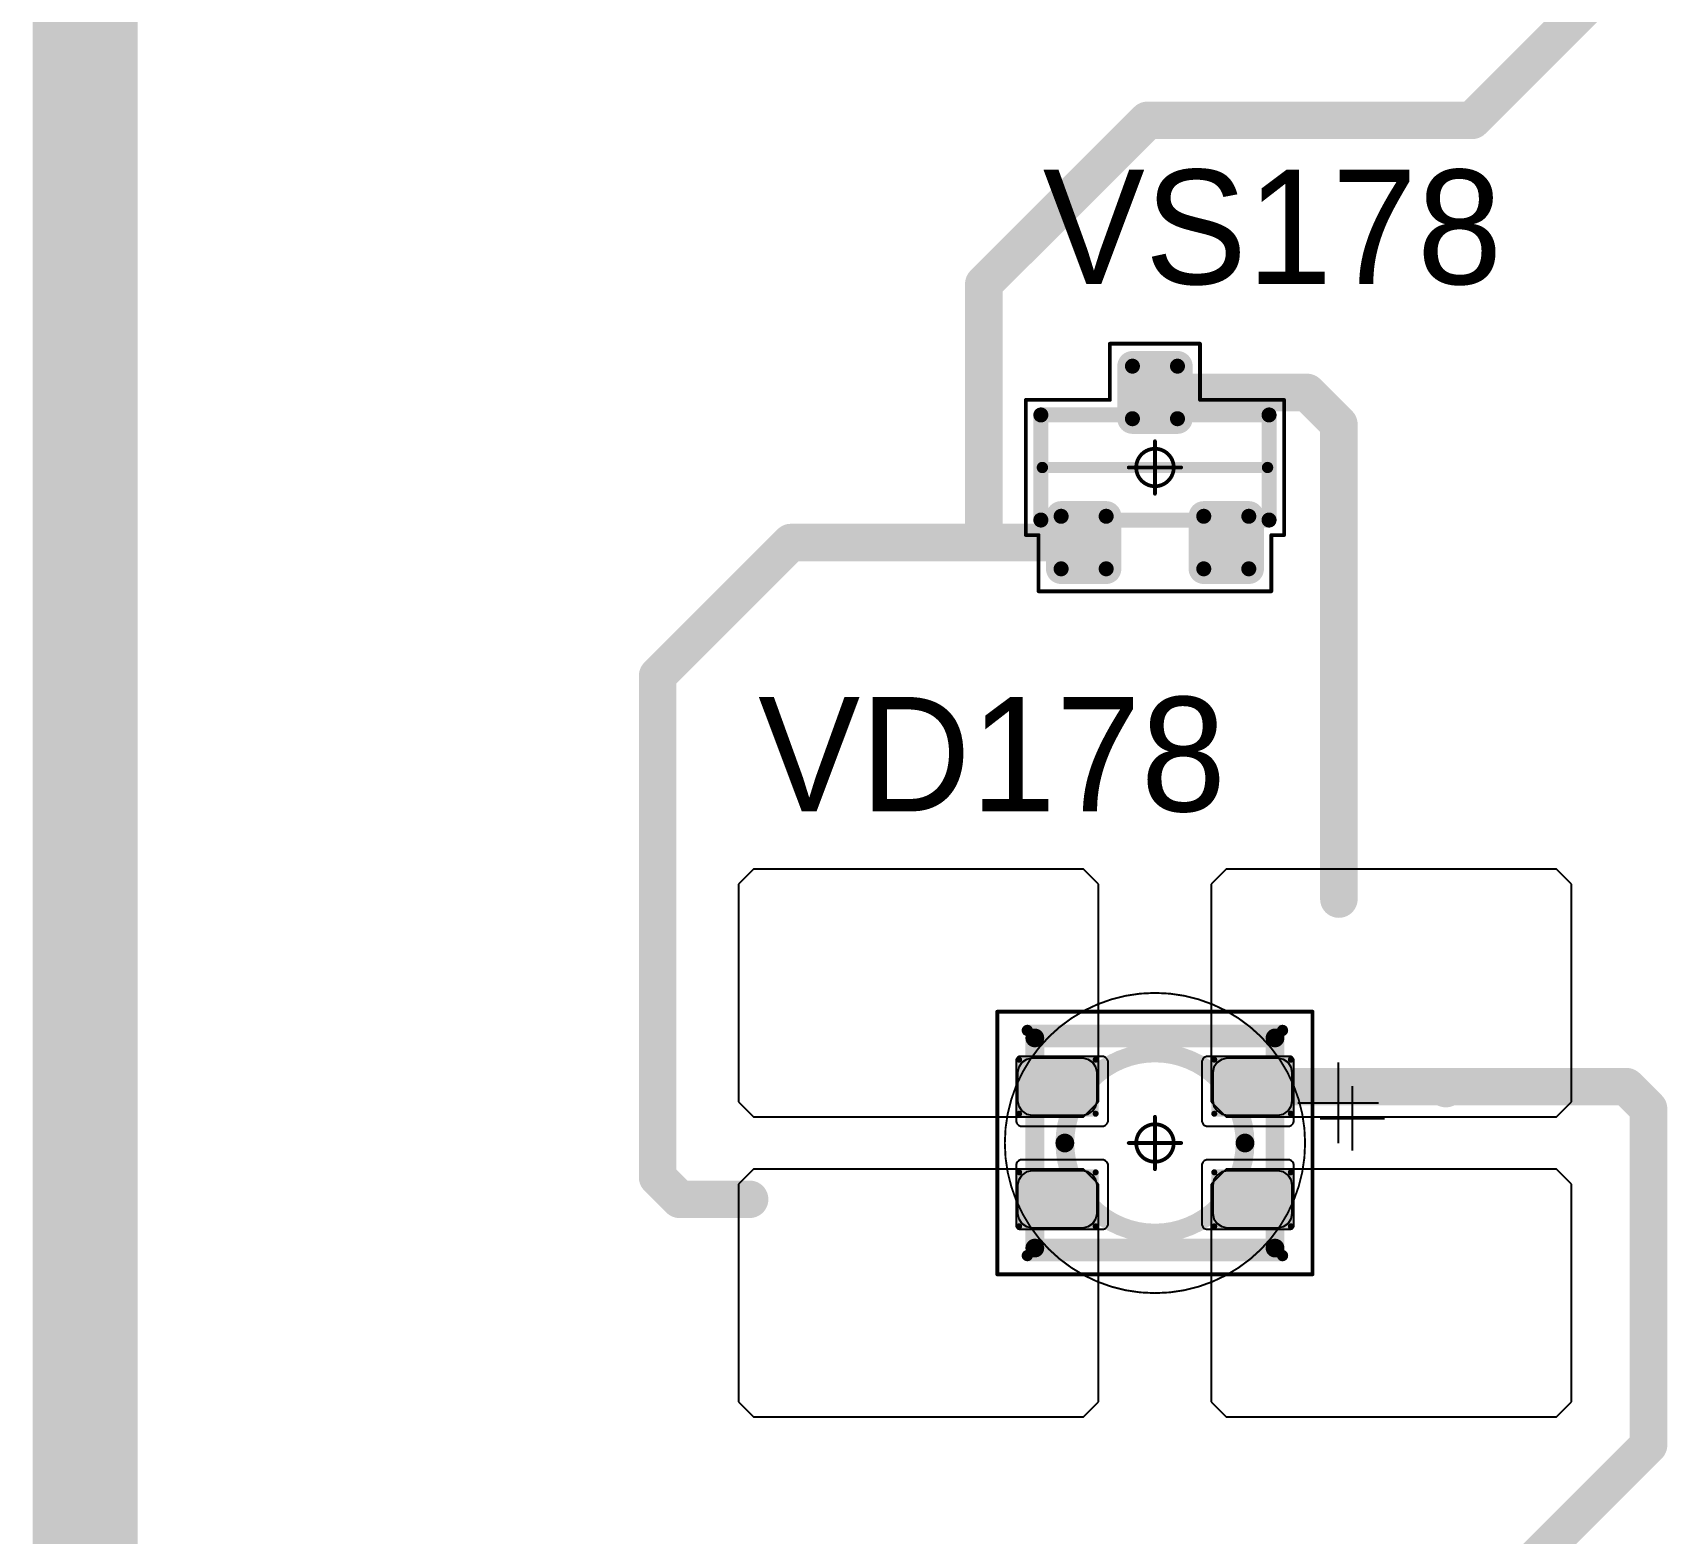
# Model space of a CAD drawing. Header units: millimetres. Extents: x 0 to 400, y 0 to 511.
# Drawn here: x 325.05 to 346.83, y 316.3 to 336.29 of the extents above; entities that cross this region are included whole.
import ezdxf

# ---------------------------------------------------------------- set-up
doc = ezdxf.new("R2010")
doc.units = ezdxf.units.MM
for name, color, linetype in [('Mechanical13', 56, 'Continuous'), ('Mechanical15', 56, 'Continuous'), ('Mechanical2', 216, 'Continuous'), ('TopLayer', 1, 'Continuous'), ('TopOverlay', 2, 'Continuous'), ('TopPaste', 8, 'Continuous'), ('TopSolder', 216, 'Continuous')]:
    doc.layers.add(name, color=color, linetype=linetype)

# ---------------------------------------------------------------- blocks, each defined once
blk = doc.blocks.new('SOT23_419')
at = {"layer": 'Mechanical13', "const_width": 0.2}
for points in [[(-0.7, 1.52), (0.7, 1.52)], [(-0.7, 1.52), (-0.7, -1.52)], [(0.7, 1.52), (0.7, -1.52)], [(-0.7, -1.52), (0.7, -1.52)]]:
    blk.add_lwpolyline(points, dxfattribs=at)
at = {"layer": 'Mechanical13', "const_width": 0.1}
for points in [[(-0.75, 1.52, 1), (-0.65, 1.52, 1)], [(-0.75, 1.52, 1), (-0.65, 1.52, 1)], [(0.65, 1.52, 1), (0.75, 1.52, 1)], [(0.65, 1.52, 1), (0.75, 1.52, 1)], [(-0.75, -1.52, 1), (-0.65, -1.52, 1)], [(-0.75, -1.52, 1), (-0.65, -1.52, 1)], [(0.65, -1.52, 1), (0.75, -1.52, 1)], [(0.65, -1.52, 1), (0.75, -1.52, 1)]]:
    blk.add_lwpolyline(points, format="xyb", close=True, dxfattribs=at)
at = {"layer": 'Mechanical15', "const_width": 0.05}
for points in [[(-0.9, 1.72), (-0.9, 1.55)], [(-0.9, 1.72), (0.9, 1.72)], [(0.9, 1.72), (0.9, 0.6)], [(-1.65, 1.55), (-1.65, -1.55)], [(-1.65, 1.55), (-0.9, 1.55)], [(0.9, 0.6), (1.65, 0.6)], [(1.65, 0.6), (1.65, -0.6)], [(0, 0.35), (0, -0.35)], [(-0.35, 0), (0.35, 0)], [(0.9, -0.6), (1.65, -0.6)], [(0.9, -0.6), (0.9, -1.72)], [(-1.65, -1.55), (-0.9, -1.55)], [(-0.9, -1.55), (-0.9, -1.72)], [(-0.9, -1.72), (0.9, -1.72)]]:
    blk.add_lwpolyline(points, dxfattribs=at)
at = {"layer": 'Mechanical15'}
for points, const_width in [([(-0.913, 1.72, 1), (-0.888, 1.72, 1)], 0.025), ([(-0.913, 1.72, 1), (-0.888, 1.72, 1)], 0.025), ([(0.888, 1.72, 1), (0.913, 1.72, 1)], 0.025), ([(0.888, 1.72, 1), (0.913, 1.72, 1)], 0.025), ([(-1.662, 1.55, 1), (-1.637, 1.55, 1)], 0.025), ([(-1.662, 1.55, 1), (-1.637, 1.55, 1)], 0.025), ([(-0.913, 1.55, 1), (-0.888, 1.55, 1)], 0.025), ([(-0.913, 1.55, 1), (-0.888, 1.55, 1)], 0.025), ([(0.888, 0.6, 1), (0.913, 0.6, 1)], 0.025), ([(0.888, 0.6, 1), (0.913, 0.6, 1)], 0.025), ([(1.637, 0.6, 1), (1.662, 0.6, 1)], 0.025), ([(1.637, 0.6, 1), (1.662, 0.6, 1)], 0.025), ([(0.25, 0, 1), (-0.25, 0, 1)], 0.05), ([(-0.012, 0.35, 1), (0.012, 0.35, 1)], 0.025), ([(-0.362, 0, 1), (-0.337, 0, 1)], 0.025), ([(-0.262, 0, 1), (-0.238, 0, 1)], 0.025), ([(0.238, 0, 1), (0.262, 0, 1)], 0.025), ([(0.337, 0, 1), (0.362, 0, 1)], 0.025), ([(-0.012, -0.35, 1), (0.012, -0.35, 1)], 0.025), ([(0.888, -0.6, 1), (0.913, -0.6, 1)], 0.025), ([(0.888, -0.6, 1), (0.913, -0.6, 1)], 0.025), ([(1.637, -0.6, 1), (1.662, -0.6, 1)], 0.025), ([(1.637, -0.6, 1), (1.662, -0.6, 1)], 0.025), ([(-1.662, -1.55, 1), (-1.637, -1.55, 1)], 0.025), ([(-1.662, -1.55, 1), (-1.637, -1.55, 1)], 0.025), ([(-0.913, -1.55, 1), (-0.888, -1.55, 1)], 0.025), ([(-0.913, -1.55, 1), (-0.888, -1.55, 1)], 0.025), ([(-0.913, -1.72, 1), (-0.888, -1.72, 1)], 0.025), ([(-0.913, -1.72, 1), (-0.888, -1.72, 1)], 0.025), ([(0.888, -1.72, 1), (0.913, -1.72, 1)], 0.025), ([(0.888, -1.72, 1), (0.913, -1.72, 1)], 0.025)]:
    blk.add_lwpolyline(points, format="xyb", close=True, dxfattribs=dict(at, const_width=const_width))
at = {"layer": 'TopLayer', "const_width": 0.1}
for points in [[(-1.4, 1.25, 1), (-1.3, 1.25, 1)], [(-0.7, 1.25, 1), (-0.6, 1.25, 1)], [(-1.4, 0.65, 1), (-1.3, 0.65, 1)], [(-0.7, 0.65, 1), (-0.6, 0.65, 1)], [(0.6, 0.3, 1), (0.7, 0.3, 1)], [(1.3, 0.3, 1), (1.4, 0.3, 1)], [(0.6, -0.3, 1), (0.7, -0.3, 1)], [(1.3, -0.3, 1), (1.4, -0.3, 1)], [(-1.4, -0.65, 1), (-1.3, -0.65, 1)], [(-0.7, -0.65, 1), (-0.6, -0.65, 1)], [(-1.4, -1.25, 1), (-1.3, -1.25, 1)], [(-0.7, -1.25, 1), (-0.6, -1.25, 1)]]:
    blk.add_lwpolyline(points, format="xyb", close=True, dxfattribs=at)
at = {"layer": 'TopLayer'}
for points in [[(-1.35, 1.35), (-1.35, 0.55), (-0.65, 1.35), (-0.65, 0.55)], [(-1.45, 1.25), (-1.45, 0.65), (-0.55, 1.25), (-0.55, 0.65)], [(0.55, 0.3), (0.55, -0.3), (1.45, 0.3), (1.45, -0.3)], [(0.65, 0.4), (0.65, -0.4), (1.35, 0.4), (1.35, -0.4)], [(-1.45, -0.65), (-1.45, -1.25), (-0.55, -0.65), (-0.55, -1.25)], [(-1.35, -0.55), (-1.35, -1.35), (-0.65, -0.55), (-0.65, -1.35)]]:
    blk.add_solid(points, dxfattribs=at)
at = {"layer": 'TopOverlay', "const_width": 0.15}
blk.add_lwpolyline([(0, 1.5), (0, -1.5)], dxfattribs=at)
at = {"layer": 'TopOverlay', "const_width": 0.075}
for points in [[(-0.038, 1.5, 1), (0.038, 1.5, 1)], [(-0.038, -1.5, 1), (0.038, -1.5, 1)]]:
    blk.add_lwpolyline(points, format="xyb", close=True, dxfattribs=at)
at = {"layer": 'TopPaste', "const_width": 0.075}
for points in [[(-1.387, 1.25, 1), (-1.313, 1.25, 1)], [(-0.687, 1.25, 1), (-0.613, 1.25, 1)], [(-1.387, 0.65, 1), (-1.313, 0.65, 1)], [(-0.687, 0.65, 1), (-0.613, 0.65, 1)], [(0.613, 0.3, 1), (0.687, 0.3, 1)], [(1.313, 0.3, 1), (1.387, 0.3, 1)], [(0.613, -0.3, 1), (0.687, -0.3, 1)], [(1.313, -0.3, 1), (1.387, -0.3, 1)], [(-1.387, -0.65, 1), (-1.313, -0.65, 1)], [(-0.687, -0.65, 1), (-0.613, -0.65, 1)], [(-1.387, -1.25, 1), (-1.313, -1.25, 1)], [(-0.687, -1.25, 1), (-0.613, -1.25, 1)]]:
    blk.add_lwpolyline(points, format="xyb", close=True, dxfattribs=at)
at = {"layer": 'TopPaste'}
for points in [[(-1.35, 1.325), (-1.35, 0.575), (-0.65, 1.325), (-0.65, 0.575)], [(-1.425, 1.25), (-1.425, 0.65), (-0.575, 1.25), (-0.575, 0.65)], [(0.575, 0.3), (0.575, -0.3), (1.425, 0.3), (1.425, -0.3)], [(0.65, 0.375), (0.65, -0.375), (1.35, 0.375), (1.35, -0.375)], [(-1.425, -0.65), (-1.425, -1.25), (-0.575, -0.65), (-0.575, -1.25)], [(-1.35, -0.575), (-1.35, -1.325), (-0.65, -0.575), (-0.65, -1.325)]]:
    blk.add_solid(points, dxfattribs=at)
at = {"layer": 'TopSolder', "const_width": 0.202}
for points in [[(-1.451, 1.25, 1), (-1.249, 1.25, 1)], [(-0.751, 1.25, 1), (-0.549, 1.25, 1)], [(-1.451, 0.65, 1), (-1.249, 0.65, 1)], [(-0.751, 0.65, 1), (-0.549, 0.65, 1)], [(0.549, 0.3, 1), (0.751, 0.3, 1)], [(1.249, 0.3, 1), (1.451, 0.3, 1)], [(0.549, -0.3, 1), (0.751, -0.3, 1)], [(1.249, -0.3, 1), (1.451, -0.3, 1)], [(-1.451, -0.65, 1), (-1.249, -0.65, 1)], [(-0.751, -0.65, 1), (-0.549, -0.65, 1)], [(-1.451, -1.25, 1), (-1.249, -1.25, 1)], [(-0.751, -1.25, 1), (-0.549, -1.25, 1)]]:
    blk.add_lwpolyline(points, format="xyb", close=True, dxfattribs=at)
at = {"layer": 'TopSolder'}
for points in [[(-1.35, 1.452), (-1.35, 0.448), (-0.65, 1.452), (-0.65, 0.448)], [(-1.552, 1.25), (-1.552, 0.65), (-0.448, 1.25), (-0.448, 0.65)], [(0.65, 0.502), (0.65, -0.502), (1.35, 0.502), (1.35, -0.502)], [(0.448, 0.3), (0.448, -0.3), (1.552, 0.3), (1.552, -0.3)], [(-1.552, -0.65), (-1.552, -1.25), (-0.448, -0.65), (-0.448, -1.25)], [(-1.35, -0.448), (-1.35, -1.452), (-0.65, -0.448), (-0.65, -1.452)]]:
    blk.add_solid(points, dxfattribs=at)
blk = doc.blocks.new('E65F_623')
at = {"layer": 'Mechanical13'}
for p, q in [((2.441, 1.071), (2.441, 0)), ((1.905, 0.536), (2.976, 0.536))]:
    blk.add_line(p, q, dxfattribs=at)
at = {"layer": 'Mechanical13', "const_width": 0.25}
for points in [[(-1.6, -1.4), (-1.6, 1.4)], [(-1.6, 1.4), (1.6, 1.4)], [(1.6, -1.4), (1.6, 1.4)], [(-1.6, -1.4), (1.6, -1.4)]]:
    blk.add_lwpolyline(points, dxfattribs=at)
at = {"layer": 'Mechanical13'}
for points, const_width in [([(-1.663, 1.4, 1), (-1.538, 1.4, 1)], 0.125), ([(-1.663, 1.4, 1), (-1.538, 1.4, 1)], 0.125), ([(1.537, 1.4, 1), (1.662, 1.4, 1)], 0.125), ([(1.537, 1.4, 1), (1.662, 1.4, 1)], 0.125), ([(1.2, 0, 1), (-1.2, 0, 1)], 0.25), ([(-1.263, 0, 1), (-1.138, 0, 1)], 0.125), ([(1.137, 0, 1), (1.262, 0, 1)], 0.125), ([(-1.663, -1.4, 1), (-1.538, -1.4, 1)], 0.125), ([(-1.663, -1.4, 1), (-1.538, -1.4, 1)], 0.125), ([(1.537, -1.4, 1), (1.662, -1.4, 1)], 0.125), ([(1.537, -1.4, 1), (1.662, -1.4, 1)], 0.125)]:
    blk.add_lwpolyline(points, format="xyb", close=True, dxfattribs=dict(at, const_width=const_width))
at = {"layer": 'Mechanical15', "const_width": 0.05}
for points in [[(-2.1, 1.75), (2.1, 1.75)], [(-2.1, -1.75), (-2.1, 1.75)], [(2.1, -1.75), (2.1, 1.75)], [(0, -0.35), (0, 0.35)], [(0, -0.35), (0, 0.35)], [(-0.35, 0), (0.35, 0)], [(-0.35, 0), (0.35, 0)], [(-2.1, -1.75), (2.1, -1.75)]]:
    blk.add_lwpolyline(points, dxfattribs=at)
at = {"layer": 'Mechanical15'}
for points, const_width in [([(-2.113, 1.75, 1), (-2.088, 1.75, 1)], 0.025), ([(-2.113, 1.75, 1), (-2.088, 1.75, 1)], 0.025), ([(2.087, 1.75, 1), (2.112, 1.75, 1)], 0.025), ([(2.087, 1.75, 1), (2.112, 1.75, 1)], 0.025), ([(0.25, 0, 1), (-0.25, 0, 1)], 0.05), ([(0.25, 0, 1), (-0.25, 0, 1)], 0.05), ([(-0.013, 0.35, 1), (0.012, 0.35, 1)], 0.025), ([(-0.013, 0.35, 1), (0.012, 0.35, 1)], 0.025), ([(-0.363, 0, 1), (-0.338, 0, 1)], 0.025), ([(-0.363, 0, 1), (-0.338, 0, 1)], 0.025), ([(-0.263, 0, 1), (-0.238, 0, 1)], 0.025), ([(-0.263, 0, 1), (-0.238, 0, 1)], 0.025), ([(0.237, 0, 1), (0.262, 0, 1)], 0.025), ([(0.237, 0, 1), (0.262, 0, 1)], 0.025), ([(0.337, 0, 1), (0.362, 0, 1)], 0.025), ([(0.337, 0, 1), (0.362, 0, 1)], 0.025), ([(-0.013, -0.35, 1), (0.012, -0.35, 1)], 0.025), ([(-0.013, -0.35, 1), (0.012, -0.35, 1)], 0.025), ([(-2.113, -1.75, 1), (-2.088, -1.75, 1)], 0.025), ([(-2.113, -1.75, 1), (-2.088, -1.75, 1)], 0.025), ([(2.087, -1.75, 1), (2.112, -1.75, 1)], 0.025), ([(2.087, -1.75, 1), (2.112, -1.75, 1)], 0.025)]:
    blk.add_lwpolyline(points, format="xyb", close=True, dxfattribs=dict(at, const_width=const_width))
at = {"layer": 'TopLayer'}
for p, q in [((-5.35, 3.65), (-5.55, 3.45)), ((-0.95, 3.65), (-5.35, 3.65)), ((-5.35, 3.65), (-5.35, 3.65)), ((-0.75, 3.45), (-0.95, 3.65)), ((0.95, 3.65), (0.75, 3.45)), ((5.35, 3.65), (0.95, 3.65)), ((0.95, 3.65), (0.95, 3.65)), ((5.55, 3.45), (5.35, 3.65)), ((-5.55, 3.45), (-5.55, 3.45)), ((-5.55, 3.45), (-5.55, 0.55)), ((-0.75, 0.55), (-0.75, 3.45)), ((0.75, 3.45), (0.75, 3.45)), ((0.75, 3.45), (0.75, 0.55)), ((5.55, 0.55), (5.55, 3.45)), ((-5.55, 0.55), (-5.35, 0.35)), ((-0.95, 0.35), (-0.75, 0.55)), ((0.75, 0.55), (0.95, 0.35)), ((5.35, 0.35), (5.55, 0.55)), ((-5.35, 0.35), (-0.95, 0.35)), ((0.95, 0.35), (5.35, 0.35)), ((-5.35, -0.35), (-5.55, -0.55)), ((-0.95, -0.35), (-5.35, -0.35)), ((-5.35, -0.35), (-5.35, -0.35)), ((-0.75, -0.55), (-0.95, -0.35)), ((0.95, -0.35), (0.75, -0.55)), ((5.35, -0.35), (0.95, -0.35)), ((0.95, -0.35), (0.95, -0.35)), ((5.55, -0.55), (5.35, -0.35)), ((-5.55, -0.55), (-5.55, -0.55)), ((-5.55, -0.55), (-5.55, -3.45)), ((-0.75, -3.45), (-0.75, -0.55)), ((0.75, -0.55), (0.75, -0.55)), ((0.75, -0.55), (0.75, -3.45)), ((5.55, -3.45), (5.55, -0.55)), ((-5.55, -3.45), (-5.35, -3.65)), ((-0.95, -3.65), (-0.75, -3.45)), ((0.75, -3.45), (0.95, -3.65)), ((5.35, -3.65), (5.55, -3.45)), ((-5.35, -3.65), (-0.95, -3.65)), ((0.95, -3.65), (5.35, -3.65))]:
    blk.add_line(p, q, dxfattribs=at)
at = {"layer": 'TopLayer', "const_width": 0.04}
for points in [[(-1.83, 1.11, 1), (-1.79, 1.11, 1)], [(-0.81, 1.11, 1), (-0.77, 1.11, 1)], [(0.77, 1.11, 1), (0.81, 1.11, 1)], [(1.79, 1.11, 1), (1.83, 1.11, 1)], [(-1.83, 0.39, 1), (-1.79, 0.39, 1)], [(-0.81, 0.39, 1), (-0.77, 0.39, 1)], [(0.77, 0.39, 1), (0.81, 0.39, 1)], [(1.79, 0.39, 1), (1.83, 0.39, 1)], [(-1.83, -0.39, 1), (-1.79, -0.39, 1)], [(-0.81, -0.39, 1), (-0.77, -0.39, 1)], [(0.77, -0.39, 1), (0.81, -0.39, 1)], [(1.79, -0.39, 1), (1.83, -0.39, 1)], [(-1.83, -1.11, 1), (-1.79, -1.11, 1)], [(-0.81, -1.11, 1), (-0.77, -1.11, 1)], [(0.77, -1.11, 1), (0.81, -1.11, 1)], [(1.79, -1.11, 1), (1.83, -1.11, 1)]]:
    blk.add_lwpolyline(points, format="xyb", close=True, dxfattribs=at)
at = {"layer": 'TopLayer'}
for points in [[(-1.85, 1.11), (-1.85, 0.39), (-0.75, 1.11), (-0.75, 0.39)], [(-1.81, 1.15), (-1.81, 0.35), (-0.79, 1.15), (-0.79, 0.35)], [(0.75, 1.11), (0.75, 0.39), (1.85, 1.11), (1.85, 0.39)], [(0.79, 1.15), (0.79, 0.35), (1.81, 1.15), (1.81, 0.35)], [(-1.85, -0.39), (-1.85, -1.11), (-0.75, -0.39), (-0.75, -1.11)], [(-1.81, -0.35), (-1.81, -1.15), (-0.79, -0.35), (-0.79, -1.15)], [(0.75, -0.39), (0.75, -1.11), (1.85, -0.39), (1.85, -1.11)], [(0.79, -0.35), (0.79, -1.15), (1.81, -0.35), (1.81, -1.15)]]:
    blk.add_solid(points, dxfattribs=at)
at = {"layer": 'TopOverlay'}
for p, q in [((2.628, 0.757), (2.628, -0.1)), ((2.2, 0.328), (3.057, 0.328))]:
    blk.add_line(p, q, dxfattribs=at)
at = {"layer": 'TopOverlay', "const_width": 0.15}
for points in [[(-1.7, 1.5), (1.7, 1.5)], [(-1.7, -1.5), (1.7, -1.5)]]:
    blk.add_lwpolyline(points, dxfattribs=at)
at = {"layer": 'TopOverlay', "const_width": 0.075}
for points in [[(-1.738, 1.5, 1), (-1.663, 1.5, 1)], [(1.662, 1.5, 1), (1.737, 1.5, 1)], [(-1.738, -1.5, 1), (-1.663, -1.5, 1)], [(1.662, -1.5, 1), (1.737, -1.5, 1)]]:
    blk.add_lwpolyline(points, format="xyb", close=True, dxfattribs=at)
at = {"layer": 'TopPaste'}
for p, q in [((-1.711, 1.114), (-1.773, 1.073)), ((-1.638, 1.129), (-1.711, 1.114)), ((-0.963, 1.129), (-1.638, 1.129)), ((-0.889, 1.114), (-0.963, 1.129)), ((-0.827, 1.073), (-0.889, 1.114)), ((0.889, 1.114), (0.827, 1.073)), ((0.962, 1.129), (0.889, 1.114)), ((1.637, 1.129), (0.962, 1.129)), ((1.711, 1.114), (1.637, 1.129)), ((1.773, 1.073), (1.711, 1.114)), ((-1.814, 1.011), (-1.829, 0.938)), ((-1.829, 0.938), (-1.829, 0.563)), ((-1.773, 1.073), (-1.814, 1.011)), ((-0.786, 1.011), (-0.827, 1.073)), ((-0.771, 0.938), (-0.786, 1.011)), ((-0.771, 0.563), (-0.771, 0.938)), ((0.786, 1.011), (0.771, 0.938)), ((0.771, 0.938), (0.771, 0.563)), ((0.827, 1.073), (0.786, 1.011)), ((1.814, 1.011), (1.773, 1.073)), ((1.829, 0.938), (1.814, 1.011)), ((1.829, 0.563), (1.829, 0.938)), ((-1.829, 0.563), (-1.814, 0.489)), ((-1.814, 0.489), (-1.773, 0.427)), ((-0.827, 0.427), (-0.786, 0.489)), ((-0.786, 0.489), (-0.771, 0.563)), ((0.771, 0.563), (0.786, 0.489)), ((0.786, 0.489), (0.827, 0.427)), ((1.773, 0.427), (1.814, 0.489)), ((1.814, 0.489), (1.829, 0.563)), ((-1.773, 0.427), (-1.711, 0.386)), ((-1.711, 0.386), (-1.638, 0.371)), ((-1.638, 0.371), (-0.963, 0.371)), ((-0.963, 0.371), (-0.889, 0.386)), ((-0.889, 0.386), (-0.827, 0.427)), ((0.827, 0.427), (0.889, 0.386)), ((0.889, 0.386), (0.962, 0.371)), ((0.962, 0.371), (1.637, 0.371)), ((1.637, 0.371), (1.711, 0.386)), ((1.711, 0.386), (1.773, 0.427)), ((-1.773, -0.427), (-1.814, -0.489)), ((-1.711, -0.386), (-1.773, -0.427)), ((-1.638, -0.371), (-1.711, -0.386)), ((-0.963, -0.371), (-1.638, -0.371)), ((-0.889, -0.386), (-0.963, -0.371)), ((-0.827, -0.427), (-0.889, -0.386)), ((-0.786, -0.489), (-0.827, -0.427)), ((0.827, -0.427), (0.786, -0.489)), ((0.889, -0.386), (0.827, -0.427)), ((0.962, -0.371), (0.889, -0.386)), ((1.637, -0.371), (0.962, -0.371)), ((1.711, -0.386), (1.637, -0.371)), ((1.773, -0.427), (1.711, -0.386)), ((1.814, -0.489), (1.773, -0.427)), ((-1.814, -0.489), (-1.829, -0.563)), ((-1.829, -0.563), (-1.829, -0.938)), ((-0.771, -0.563), (-0.786, -0.489)), ((-0.771, -0.938), (-0.771, -0.563)), ((0.786, -0.489), (0.771, -0.563)), ((0.771, -0.563), (0.771, -0.938)), ((1.829, -0.563), (1.814, -0.489)), ((1.829, -0.938), (1.829, -0.563)), ((-1.829, -0.938), (-1.814, -1.011)), ((-1.814, -1.011), (-1.773, -1.073)), ((-1.773, -1.073), (-1.711, -1.114)), ((-0.889, -1.114), (-0.827, -1.073)), ((-0.827, -1.073), (-0.786, -1.011)), ((-0.786, -1.011), (-0.771, -0.938)), ((0.771, -0.938), (0.786, -1.011)), ((0.786, -1.011), (0.827, -1.073)), ((0.827, -1.073), (0.889, -1.114)), ((1.711, -1.114), (1.773, -1.073)), ((1.773, -1.073), (1.814, -1.011)), ((1.814, -1.011), (1.829, -0.938)), ((-1.711, -1.114), (-1.638, -1.129)), ((-1.638, -1.129), (-0.963, -1.129)), ((-0.963, -1.129), (-0.889, -1.114)), ((0.889, -1.114), (0.962, -1.129)), ((0.962, -1.129), (1.637, -1.129)), ((1.637, -1.129), (1.711, -1.114))]:
    blk.add_line(p, q, dxfattribs=at)
at = {"layer": 'TopSolder'}
for p, q in [((-1.842, 1.129), (-1.85, 1.111)), ((-1.85, 1.111), (-1.85, 1.101)), ((-1.85, 1.101), (-1.85, 1.101)), ((-1.85, 1.101), (-1.85, 0.301)), ((-1.828, 1.143), (-1.842, 1.129)), ((-1.81, 1.151), (-1.828, 1.143)), ((-1.8, 1.151), (-1.81, 1.151)), ((-0.7, 1.151), (-1.8, 1.151)), ((-0.685, 1.151), (-0.7, 1.151)), ((-0.7, 1.151), (-0.7, 1.151)), ((-0.658, 1.139), (-0.685, 1.151)), ((-0.636, 1.118), (-0.658, 1.139)), ((-0.625, 1.09), (-0.636, 1.118)), ((-0.625, 1.076), (-0.625, 1.09)), ((0.636, 1.118), (0.625, 1.09)), ((0.625, 1.09), (0.625, 1.076)), ((0.657, 1.139), (0.636, 1.118)), ((0.685, 1.151), (0.657, 1.139)), ((0.7, 1.151), (0.685, 1.151)), ((1.8, 1.151), (0.7, 1.151)), ((1.81, 1.151), (1.8, 1.151)), ((1.8, 1.151), (1.8, 1.151)), ((1.828, 1.143), (1.81, 1.151)), ((1.842, 1.129), (1.828, 1.143)), ((1.85, 1.111), (1.842, 1.129)), ((1.85, 1.101), (1.85, 1.111)), ((1.85, 0.301), (1.85, 1.101)), ((-0.625, 0.301), (-0.625, 1.076)), ((0.625, 1.076), (0.625, 1.076)), ((0.625, 1.076), (0.625, 0.301)), ((-1.85, 0.301), (-1.85, 0.286)), ((-1.85, 0.286), (-1.839, 0.258)), ((-1.839, 0.258), (-1.818, 0.237)), ((-1.818, 0.237), (-1.79, 0.226)), ((-1.79, 0.226), (-1.775, 0.226)), ((-1.775, 0.226), (-1.775, 0.226)), ((-1.775, 0.226), (-0.7, 0.226)), ((-0.7, 0.226), (-0.685, 0.226)), ((-0.685, 0.226), (-0.658, 0.237)), ((-0.658, 0.237), (-0.636, 0.258)), ((-0.636, 0.258), (-0.625, 0.286)), ((-0.625, 0.286), (-0.625, 0.301)), ((-0.625, 0.301), (-0.625, 0.301)), ((0.625, 0.301), (0.625, 0.286)), ((0.625, 0.286), (0.636, 0.258)), ((0.636, 0.258), (0.657, 0.237)), ((0.657, 0.237), (0.685, 0.226)), ((0.685, 0.226), (0.7, 0.226)), ((0.7, 0.226), (0.7, 0.226)), ((0.7, 0.226), (1.775, 0.226)), ((1.775, 0.226), (1.79, 0.226)), ((1.79, 0.226), (1.817, 0.237)), ((1.817, 0.237), (1.839, 0.258)), ((1.839, 0.258), (1.85, 0.286)), ((1.85, 0.286), (1.85, 0.301)), ((1.85, 0.301), (1.85, 0.301)), ((-1.839, -0.257), (-1.85, -0.285)), ((-1.85, -0.285), (-1.85, -0.299)), ((-1.85, -0.299), (-1.85, -0.299)), ((-1.85, -0.299), (-1.85, -1.099)), ((-1.818, -0.236), (-1.839, -0.257)), ((-1.79, -0.224), (-1.818, -0.236)), ((-1.775, -0.224), (-1.79, -0.224)), ((-0.7, -0.224), (-1.775, -0.224)), ((-0.685, -0.224), (-0.7, -0.224)), ((-0.7, -0.224), (-0.7, -0.224)), ((-0.658, -0.236), (-0.685, -0.224)), ((-0.636, -0.257), (-0.658, -0.236)), ((-0.625, -0.285), (-0.636, -0.257)), ((-0.625, -0.299), (-0.625, -0.285)), ((-0.625, -1.074), (-0.625, -0.299)), ((0.636, -0.257), (0.625, -0.285)), ((0.625, -0.285), (0.625, -0.299)), ((0.625, -0.299), (0.625, -0.299)), ((0.625, -0.299), (0.625, -1.074)), ((0.657, -0.236), (0.636, -0.257)), ((0.685, -0.224), (0.657, -0.236)), ((0.7, -0.224), (0.685, -0.224)), ((1.775, -0.224), (0.7, -0.224)), ((1.79, -0.224), (1.775, -0.224)), ((1.775, -0.224), (1.775, -0.224)), ((1.817, -0.236), (1.79, -0.224)), ((1.839, -0.257), (1.817, -0.236)), ((1.85, -0.285), (1.839, -0.257)), ((1.85, -0.299), (1.85, -0.285)), ((1.85, -1.099), (1.85, -0.299)), ((-0.625, -1.089), (-0.625, -1.074)), ((-0.625, -1.074), (-0.625, -1.074)), ((0.625, -1.074), (0.625, -1.089)), ((-1.85, -1.099), (-1.85, -1.109)), ((-1.85, -1.109), (-1.842, -1.128)), ((-1.842, -1.128), (-1.828, -1.142)), ((-1.828, -1.142), (-1.81, -1.149)), ((-1.81, -1.149), (-1.8, -1.149)), ((-1.8, -1.149), (-0.7, -1.149)), ((-1.8, -1.149), (-1.8, -1.149)), ((-0.7, -1.149), (-0.685, -1.149)), ((-0.685, -1.149), (-0.658, -1.138)), ((-0.658, -1.138), (-0.636, -1.117)), ((-0.636, -1.117), (-0.625, -1.089)), ((0.625, -1.089), (0.636, -1.117)), ((0.636, -1.117), (0.657, -1.138)), ((0.657, -1.138), (0.685, -1.149)), ((0.685, -1.149), (0.7, -1.149)), ((0.7, -1.149), (1.8, -1.149)), ((0.7, -1.149), (0.7, -1.149)), ((1.8, -1.149), (1.81, -1.149)), ((1.81, -1.149), (1.828, -1.142)), ((1.828, -1.142), (1.842, -1.128)), ((1.842, -1.128), (1.85, -1.109)), ((1.85, -1.109), (1.85, -1.099)), ((1.85, -1.099), (1.85, -1.099))]:
    blk.add_line(p, q, dxfattribs=at)

msp = doc.modelspace()

# ---------------------------------------------------------------- linework, layer by layer
at = {"layer": 'Mechanical2'}
for points, const_width in [([(342, 321.5, 1), (338, 321.5, 1)], 0.0254), ([(340, 323.5, 1), (340, 323.5, 1)], 0.0005), ([(337.994, 321.5, 1), (338.006, 321.5, 1)], 0.0127), ([(338, 321.5, 1), (338, 321.5, 1)], 0.0005), ([(341.994, 321.5, 1), (342.006, 321.5, 1)], 0.0127), ([(342, 321.5, 1), (342, 321.5, 1)], 0.0005), ([(340, 319.5, 1), (340, 319.5, 1)], 0.0005)]:
    msp.add_lwpolyline(points, format="xyb", close=True, dxfattribs=dict(at, const_width=const_width))
at = {"layer": 'Mechanical2', "const_width": 0.001}
for points in [[(340, 319.5), (340, 323.5)], [(338, 321.5), (342, 321.5)]]:
    msp.add_lwpolyline(points, dxfattribs=at)
at = {"layer": 'TopLayer'}
for points, const_width in [([(325.75, 271.845), (325.75, 337.4)], 1.4), ([(344.225, 335.125), (346.575, 337.475)], 0.5), ([(337.72, 332.945), (339.9, 335.125)], 0.5), ([(339.9, 335.125), (344.225, 335.125)], 0.5), ([(337.72, 329.5), (337.72, 332.945)], 0.5), ([(340, 331.5), (342.025, 331.5)], 0.5), ([(342.025, 331.5), (342.45, 331.075)], 0.5), ([(342.45, 324.75), (342.45, 331.075)], 0.5), ([(333.375, 327.725), (335.15, 329.5)], 0.5), ([(335.15, 329.5), (339.05, 329.5)], 0.5), ([(333.375, 321.043), (333.375, 327.725)], 0.5), ([(341.3, 322.25), (346.282, 322.25)], 0.5), ([(341.3, 322.25), (343.85, 322.25)], 0.5), ([(343.85, 322.25), (343.875, 322.225)], 0.5), ([(346.282, 322.25), (346.575, 321.957)], 0.5), ([(346.575, 317.475), (346.575, 321.957)], 0.5), ([(333.375, 321.043), (333.668, 320.75)], 0.5), ([(333.668, 320.75), (334.6, 320.75)], 0.5), ([(344.225, 315.125), (346.575, 317.475)], 0.5)]:
    msp.add_lwpolyline(points, dxfattribs=dict(at, const_width=const_width))
at = {"layer": 'TopLayer', "const_width": 0.25}
for points in [[(339.775, 335.125, 1), (340.025, 335.125, 1)], [(339.775, 335.125, 1), (340.025, 335.125, 1)], [(344.1, 335.125, 1), (344.35, 335.125, 1)], [(344.1, 335.125, 1), (344.35, 335.125, 1)], [(337.595, 332.945, 1), (337.845, 332.945, 1)], [(337.595, 332.945, 1), (337.845, 332.945, 1)], [(339.875, 331.5, 1), (340.125, 331.5, 1)], [(341.9, 331.5, 1), (342.15, 331.5, 1)], [(341.9, 331.5, 1), (342.15, 331.5, 1)], [(342.325, 331.075, 1), (342.575, 331.075, 1)], [(342.325, 331.075, 1), (342.575, 331.075, 1)], [(335.025, 329.5, 1), (335.275, 329.5, 1)], [(335.025, 329.5, 1), (335.275, 329.5, 1)], [(337.595, 329.5, 1), (337.845, 329.5, 1)], [(338.925, 329.5, 1), (339.175, 329.5, 1)], [(333.25, 327.725, 1), (333.5, 327.725, 1)], [(333.25, 327.725, 1), (333.5, 327.725, 1)], [(342.325, 324.75, 1), (342.575, 324.75, 1)], [(341.175, 322.25, 1), (341.425, 322.25, 1)], [(341.175, 322.25, 1), (341.425, 322.25, 1)], [(343.725, 322.25, 1), (343.975, 322.25, 1)], [(343.725, 322.25, 1), (343.975, 322.25, 1)], [(346.157, 322.25, 1), (346.407, 322.25, 1)], [(346.157, 322.25, 1), (346.407, 322.25, 1)], [(343.75, 322.225, 1), (344, 322.225, 1)], [(346.45, 321.957, 1), (346.7, 321.957, 1)], [(346.45, 321.957, 1), (346.7, 321.957, 1)], [(333.25, 321.043, 1), (333.5, 321.043, 1)], [(333.25, 321.043, 1), (333.5, 321.043, 1)], [(333.543, 320.75, 1), (333.793, 320.75, 1)], [(333.543, 320.75, 1), (333.793, 320.75, 1)], [(334.475, 320.75, 1), (334.725, 320.75, 1)], [(346.45, 317.475, 1), (346.7, 317.475, 1)], [(346.45, 317.475, 1), (346.7, 317.475, 1)]]:
    msp.add_lwpolyline(points, format="xyb", close=True, dxfattribs=at)

# ---------------------------------------------------------------- block references
for name, p, rotation in [('SOT23_419', (340, 330.5), 90), ('E65F_623', (340, 321.5), 360)]:
    msp.add_blockref(name, p, dxfattribs=dict(rotation=rotation))

# ---------------------------------------------------------------- texts
at = {"layer": 'TopOverlay'}
for s, p in [('VS178', (338.506, 332.943)), ('VD178', (334.714, 325.919))]:
    msp.add_text(s, height=1.524, dxfattribs=at).set_placement(p)

doc.saveas('drawing.dxf')
